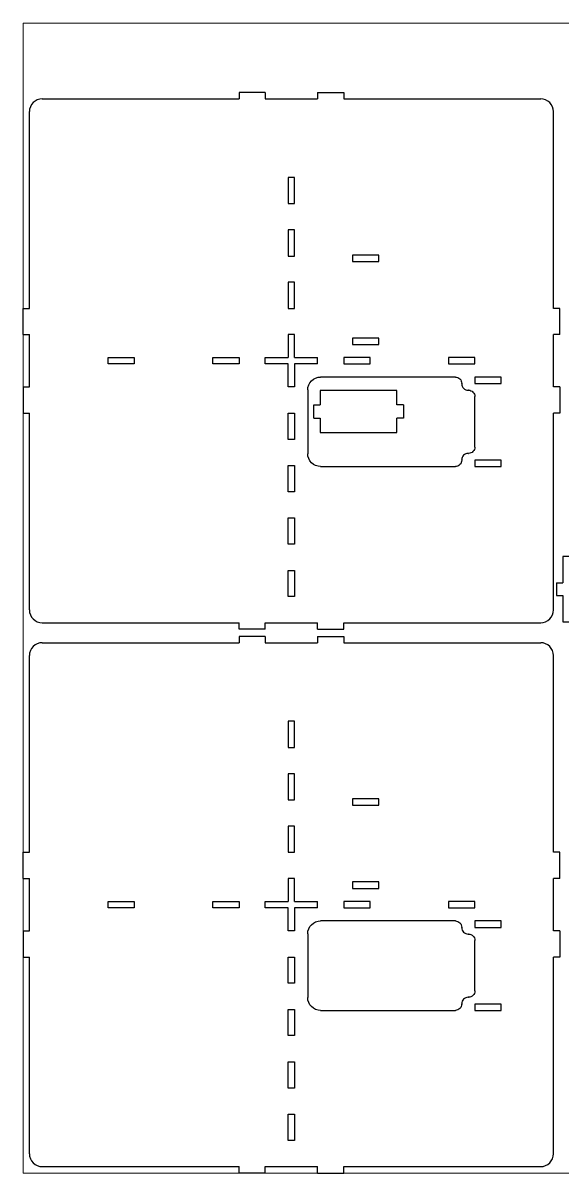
# Model space of a CAD drawing. Header units: millimetres. Extents: x -3928 to -434, y -548 to 1409.
# Drawn here: x -2369 to -1947, y -548 to 352 of the extents above; entities that cross this region are included whole.
import ezdxf

# ---------------------------------------------------------------- set-up
doc = ezdxf.new("R2010")
doc.units = ezdxf.units.MM
doc.header["$MEASUREMENT"] = 0
doc.layers.add('layer 1', color=7, linetype='Continuous')

msp = doc.modelspace()

# ---------------------------------------------------------------- linework, layer by layer
at = {"layer": 'layer 1', "color": 250, "lineweight": 9}
msp.add_lwpolyline([(-2369.48, -547.968), (-1169.48, -547.968), (-1169.48, 352.032), (-2369.48, 352.032), (-2369.48, -547.968)], close=True, dxfattribs=at)
at = {"layer": 'layer 1', "color": 1, "lineweight": 25}
for points in [[(-2200.4801, 297.6724), (-2200.4801, 297.6724), (-2200.4801, 292.6725), (-2200.4801, 292.6725)], [(-2179.9801, 297.6724), (-2179.9801, 297.6724), (-2200.4801, 297.6724), (-2200.4801, 297.6724)], [(-2179.9801, 297.6724), (-2179.9801, 297.6724), (-2179.9801, 292.6725), (-2179.9801, 292.6725)], [(-2138.9801, 297.6724), (-2138.9801, 297.6724), (-2138.9801, 292.6725), (-2138.9801, 292.6725)], [(-2138.9801, 297.6724), (-2138.9801, 297.6724), (-2118.4801, 297.6724), (-2118.4801, 297.6724)], [(-2118.4801, 297.6724), (-2118.4801, 297.6724), (-2118.4801, 292.6725), (-2118.4801, 292.6725)], [(-2354.4799, 292.6725), (-2354.4799, 292.6725), (-2200.4801, 292.6725), (-2200.4801, 292.6725)], [(-2179.9801, 292.6725), (-2179.9801, 292.6725), (-2138.9801, 292.6725), (-2138.9801, 292.6725)], [(-2118.4801, 292.6725), (-2118.4801, 292.6725), (-1964.4799, 292.6725), (-1964.4799, 292.6725)], [(-2364.4801, 128.6725), (-2364.4801, 128.6725), (-2364.4801, 282.6727), (-2364.4801, 282.6727)], [(-1954.4801, 128.6725), (-1954.4801, 128.6725), (-1954.4801, 282.6727), (-1954.4801, 282.6727)], [(-2161.98, 231.1724), (-2161.98, 231.1724), (-2161.98, 210.6725), (-2161.98, 210.6725)], [(-2156.9802, 231.1724), (-2156.9802, 231.1724), (-2161.98, 231.1724), (-2161.98, 231.1724)], [(-2156.9802, 210.6725), (-2156.9802, 210.6725), (-2156.9802, 231.1724), (-2156.9802, 231.1724)], [(-2161.98, 210.6725), (-2161.98, 210.6725), (-2156.9802, 210.6725), (-2156.9802, 210.6725)], [(-2161.98, 190.1726), (-2161.98, 190.1726), (-2161.98, 169.6726), (-2161.98, 169.6726)], [(-2156.9802, 190.1726), (-2156.9802, 190.1726), (-2161.98, 190.1726), (-2161.98, 190.1726)], [(-2156.9802, 169.6726), (-2156.9802, 169.6726), (-2156.9802, 190.1726), (-2156.9802, 190.1726)], [(-2161.98, 169.6726), (-2161.98, 169.6726), (-2156.9802, 169.6726), (-2156.9802, 169.6726)], [(-2111.6468, 170.4226), (-2111.6468, 170.4226), (-2111.6468, 165.4224), (-2111.6468, 165.4224)], [(-2091.1469, 170.4226), (-2091.1469, 170.4226), (-2111.6468, 170.4226), (-2111.6468, 170.4226)], [(-2111.6468, 165.4224), (-2111.6468, 165.4224), (-2091.1469, 165.4224), (-2091.1469, 165.4224)], [(-2091.1469, 165.4224), (-2091.1469, 165.4224), (-2091.1469, 170.4226), (-2091.1469, 170.4226)], [(-2161.98, 149.1724), (-2161.98, 149.1724), (-2161.98, 128.6725), (-2161.98, 128.6725)], [(-2156.9802, 149.1724), (-2156.9802, 149.1724), (-2161.98, 149.1724), (-2161.98, 149.1724)], [(-2156.9802, 128.6725), (-2156.9802, 128.6725), (-2156.9802, 149.1724), (-2156.9802, 149.1724)], [(-2369.48, 108.1725), (-2369.48, 108.1725), (-2369.48, 128.6725), (-2369.48, 128.6725)], [(-2369.48, 128.6725), (-2369.48, 128.6725), (-2364.4801, 128.6725), (-2364.4801, 128.6725)], [(-2161.98, 128.6725), (-2161.98, 128.6725), (-2156.9802, 128.6725), (-2156.9802, 128.6725)], [(-1949.4802, 128.6725), (-1949.4802, 128.6725), (-1954.4801, 128.6725), (-1954.4801, 128.6725)], [(-1949.4802, 108.1725), (-1949.4802, 108.1725), (-1949.4802, 128.6725), (-1949.4802, 128.6725)], [(-2369.48, 108.1725), (-2369.48, 108.1725), (-2364.4801, 108.1725), (-2364.4801, 108.1725)], [(-2364.4801, 67.1724), (-2364.4801, 67.1724), (-2364.4801, 108.1725), (-2364.4801, 108.1725)], [(-2161.98, 108.1725), (-2161.98, 108.1725), (-2161.98, 90.1724), (-2161.98, 90.1724)], [(-2156.9802, 108.1725), (-2156.9802, 108.1725), (-2161.98, 108.1725), (-2161.98, 108.1725)], [(-2156.9802, 90.1724), (-2156.9802, 90.1724), (-2156.9802, 108.1725), (-2156.9802, 108.1725)], [(-1949.4802, 108.1725), (-1949.4802, 108.1725), (-1954.4801, 108.1725), (-1954.4801, 108.1725)], [(-1954.4801, 67.1724), (-1954.4801, 67.1724), (-1954.4801, 108.1725), (-1954.4801, 108.1725)], [(-2091.1469, 105.4226), (-2091.1469, 105.4226), (-2111.6468, 105.4226), (-2111.6468, 105.4226)], [(-2111.6468, 105.4226), (-2111.6468, 105.4226), (-2111.6468, 100.4224), (-2111.6468, 100.4224)], [(-2111.6468, 100.4224), (-2111.6468, 100.4224), (-2091.1469, 100.4224), (-2091.1469, 100.4224)], [(-2091.1469, 100.4224), (-2091.1469, 100.4224), (-2091.1469, 105.4226), (-2091.1469, 105.4226)], [(-2302.98, 90.1724), (-2302.98, 90.1724), (-2282.4801, 90.1724), (-2282.4801, 90.1724)], [(-2302.98, 85.1726), (-2302.98, 85.1726), (-2302.98, 90.1724), (-2302.98, 90.1724)], [(-2282.4801, 90.1724), (-2282.4801, 90.1724), (-2282.4801, 85.1726), (-2282.4801, 85.1726)], [(-2220.98, 90.1724), (-2220.98, 90.1724), (-2200.4801, 90.1724), (-2200.4801, 90.1724)], [(-2220.98, 85.1726), (-2220.98, 85.1726), (-2220.98, 90.1724), (-2220.98, 90.1724)], [(-2200.4801, 90.1724), (-2200.4801, 90.1724), (-2200.4801, 85.1726), (-2200.4801, 85.1726)], [(-2179.9801, 90.1724), (-2179.9801, 90.1724), (-2161.98, 90.1724), (-2161.98, 90.1724)], [(-2179.9801, 85.1726), (-2179.9801, 85.1726), (-2179.9801, 90.1724), (-2179.9801, 90.1724)], [(-2156.9802, 90.1724), (-2156.9802, 90.1724), (-2138.9801, 90.1724), (-2138.9801, 90.1724)], [(-2138.9801, 85.1726), (-2138.9801, 85.1726), (-2138.9801, 90.1724), (-2138.9801, 90.1724)], [(-2097.9802, 90.1724), (-2097.9802, 90.1724), (-2118.4801, 90.1724), (-2118.4801, 90.1724)], [(-2118.4801, 90.1724), (-2118.4801, 90.1724), (-2118.4801, 85.1726), (-2118.4801, 85.1726)], [(-2097.9802, 85.1726), (-2097.9802, 85.1726), (-2097.9802, 90.1724), (-2097.9802, 90.1724)], [(-2015.9802, 90.1724), (-2015.9802, 90.1724), (-2036.4801, 90.1724), (-2036.4801, 90.1724)], [(-2036.4801, 90.1724), (-2036.4801, 90.1724), (-2036.4801, 85.1726), (-2036.4801, 85.1726)], [(-2015.9802, 85.1726), (-2015.9802, 85.1726), (-2015.9802, 90.1724), (-2015.9802, 90.1724)], [(-2282.4801, 85.1726), (-2282.4801, 85.1726), (-2302.98, 85.1726), (-2302.98, 85.1726)], [(-2200.4801, 85.1726), (-2200.4801, 85.1726), (-2220.98, 85.1726), (-2220.98, 85.1726)], [(-2161.98, 85.1726), (-2161.98, 85.1726), (-2179.9801, 85.1726), (-2179.9801, 85.1726)], [(-2161.98, 67.1724), (-2161.98, 67.1724), (-2161.98, 85.1726), (-2161.98, 85.1726)], [(-2156.9802, 85.1726), (-2156.9802, 85.1726), (-2156.9802, 67.1724), (-2156.9802, 67.1724)], [(-2138.9801, 85.1726), (-2138.9801, 85.1726), (-2156.9802, 85.1726), (-2156.9802, 85.1726)], [(-2118.4801, 85.1726), (-2118.4801, 85.1726), (-2097.9802, 85.1726), (-2097.9802, 85.1726)], [(-2036.4801, 85.1726), (-2036.4801, 85.1726), (-2015.9802, 85.1726), (-2015.9802, 85.1726)], [(-2031.2301, 74.9226), (-2031.2301, 74.9226), (-2136.73, 74.9226), (-2136.73, 74.9226)], [(-1995.4799, 74.9226), (-1995.4799, 74.9226), (-2015.9802, 74.9226), (-2015.9802, 74.9226)], [(-2015.9802, 74.9226), (-2015.9802, 74.9226), (-2015.9802, 69.9227), (-2015.9802, 69.9227)], [(-1995.4799, 69.9227), (-1995.4799, 69.9227), (-1995.4799, 74.9226), (-1995.4799, 74.9226)], [(-2369.48, 67.1724), (-2369.48, 67.1724), (-2369.48, 46.6725), (-2369.48, 46.6725)], [(-2369.48, 67.1724), (-2369.48, 67.1724), (-2364.4801, 67.1724), (-2364.4801, 67.1724)], [(-2156.9802, 67.1724), (-2156.9802, 67.1724), (-2161.98, 67.1724), (-2161.98, 67.1724)], [(-2146.7302, 64.9228), (-2146.7302, 64.9228), (-2146.7302, 14.9225), (-2146.7302, 14.9225)], [(-2076.9062, 64.3853), (-2076.9062, 64.3853), (-2136.9063, 64.3853), (-2136.9063, 64.3853)], [(-2136.9063, 64.3853), (-2136.9063, 64.3853), (-2136.9063, 53.1102), (-2136.9063, 53.1102)], [(-2076.9062, 53.1102), (-2076.9062, 53.1102), (-2076.9062, 64.3853), (-2076.9062, 64.3853)], [(-2026.2302, 69.6726), (-2026.2302, 69.6726), (-2026.2302, 69.9227), (-2026.2302, 69.9227)], [(-2020.9801, 64.6727), (-2020.9801, 64.6727), (-2021.2302, 64.6727), (-2021.2302, 64.6727)], [(-2015.9802, 69.9227), (-2015.9802, 69.9227), (-1995.4799, 69.9227), (-1995.4799, 69.9227)], [(-1949.4802, 67.1724), (-1949.4802, 67.1724), (-1954.4801, 67.1724), (-1954.4801, 67.1724)], [(-1949.4802, 67.1724), (-1949.4802, 67.1724), (-1949.4802, 46.6725), (-1949.4802, 46.6725)], [(-2015.9802, 20.1726), (-2015.9802, 20.1726), (-2015.9802, 59.6727), (-2015.9802, 59.6727)], [(-2369.48, 46.6725), (-2369.48, 46.6725), (-2364.4801, 46.6725), (-2364.4801, 46.6725)], [(-2364.4801, -107.3273), (-2364.4801, -107.3273), (-2364.4801, 46.6725), (-2364.4801, 46.6725)], [(-2161.98, 46.6725), (-2161.98, 46.6725), (-2156.9802, 46.6725), (-2156.9802, 46.6725)], [(-2161.98, 26.1726), (-2161.98, 26.1726), (-2161.98, 46.6725), (-2161.98, 46.6725)], [(-2156.9802, 46.6725), (-2156.9802, 46.6725), (-2156.9802, 26.1726), (-2156.9802, 26.1726)], [(-2141.9062, 42.8602), (-2141.9062, 42.8602), (-2141.9062, 53.1102), (-2141.9062, 53.1102)], [(-2141.9062, 53.1102), (-2141.9062, 53.1102), (-2136.9063, 53.1102), (-2136.9063, 53.1102)], [(-2071.9063, 53.1102), (-2071.9063, 53.1102), (-2076.9062, 53.1102), (-2076.9062, 53.1102)], [(-2071.9063, 53.1102), (-2071.9063, 53.1102), (-2071.9063, 42.8602), (-2071.9063, 42.8602)], [(-1949.4802, 46.6725), (-1949.4802, 46.6725), (-1954.4801, 46.6725), (-1954.4801, 46.6725)], [(-1954.4801, -107.3273), (-1954.4801, -107.3273), (-1954.4801, 46.6725), (-1954.4801, 46.6725)], [(-2141.9062, 42.8602), (-2141.9062, 42.8602), (-2136.9063, 42.8602), (-2136.9063, 42.8602)], [(-2136.9063, 42.8602), (-2136.9063, 42.8602), (-2136.9063, 31.5851), (-2136.9063, 31.5851)], [(-2071.9063, 42.8602), (-2071.9063, 42.8602), (-2076.9062, 42.8602), (-2076.9062, 42.8602)], [(-2076.9062, 31.5851), (-2076.9062, 31.5851), (-2076.9062, 42.8602), (-2076.9062, 42.8602)], [(-2136.9063, 31.5851), (-2136.9063, 31.5851), (-2076.9062, 31.5851), (-2076.9062, 31.5851)], [(-2156.9802, 26.1726), (-2156.9802, 26.1726), (-2161.98, 26.1726), (-2161.98, 26.1726)], [(-2026.2302, 9.9226), (-2026.2302, 9.9226), (-2026.2302, 10.1727), (-2026.2302, 10.1727)], [(-2021.2302, 15.1727), (-2021.2302, 15.1727), (-2020.9801, 15.1727), (-2020.9801, 15.1727)], [(-1995.4799, 9.9226), (-1995.4799, 9.9226), (-2015.9802, 9.9226), (-2015.9802, 9.9226)], [(-2015.9802, 9.9226), (-2015.9802, 9.9226), (-2015.9802, 4.9227), (-2015.9802, 4.9227)], [(-1995.4799, 4.9227), (-1995.4799, 4.9227), (-1995.4799, 9.9226), (-1995.4799, 9.9226)], [(-2161.98, 5.6727), (-2161.98, 5.6727), (-2156.9802, 5.6727), (-2156.9802, 5.6727)], [(-2161.98, -14.8272), (-2161.98, -14.8272), (-2161.98, 5.6727), (-2161.98, 5.6727)], [(-2156.9802, 5.6727), (-2156.9802, 5.6727), (-2156.9802, -14.8272), (-2156.9802, -14.8272)], [(-2136.73, 4.9227), (-2136.73, 4.9227), (-2031.2301, 4.9227), (-2031.2301, 4.9227)], [(-2015.9802, 4.9227), (-2015.9802, 4.9227), (-1995.4799, 4.9227), (-1995.4799, 4.9227)], [(-2156.9802, -14.8272), (-2156.9802, -14.8272), (-2161.98, -14.8272), (-2161.98, -14.8272)], [(-2161.98, -35.3275), (-2161.98, -35.3275), (-2156.9802, -35.3275), (-2156.9802, -35.3275)], [(-2161.98, -55.8274), (-2161.98, -55.8274), (-2161.98, -35.3275), (-2161.98, -35.3275)], [(-2156.9802, -35.3275), (-2156.9802, -35.3275), (-2156.9802, -55.8274), (-2156.9802, -55.8274)], [(-2156.9802, -55.8274), (-2156.9802, -55.8274), (-2161.98, -55.8274), (-2161.98, -55.8274)], [(-1810.4617, -65.4525), (-1810.4617, -65.4525), (-1947.1286, -65.4525), (-1947.1286, -65.4525)], [(-1947.1286, -65.4525), (-1947.1286, -65.4525), (-1947.1286, -86.0776), (-1947.1286, -86.0776)], [(-2161.98, -76.3273), (-2161.98, -76.3273), (-2156.9802, -76.3273), (-2156.9802, -76.3273)], [(-2161.98, -96.8272), (-2161.98, -96.8272), (-2161.98, -76.3273), (-2161.98, -76.3273)], [(-2156.9802, -76.3273), (-2156.9802, -76.3273), (-2156.9802, -96.8272), (-2156.9802, -96.8272)], [(-1952.1285, -86.0776), (-1952.1285, -86.0776), (-1952.1285, -96.0775), (-1952.1285, -96.0775)], [(-1952.1285, -86.0776), (-1952.1285, -86.0776), (-1947.1286, -86.0776), (-1947.1286, -86.0776)], [(-2156.9802, -96.8272), (-2156.9802, -96.8272), (-2161.98, -96.8272), (-2161.98, -96.8272)], [(-1952.1285, -96.0775), (-1952.1285, -96.0775), (-1947.1286, -96.0775), (-1947.1286, -96.0775)], [(-1947.1286, -96.0775), (-1947.1286, -96.0775), (-1947.1286, -116.7026), (-1947.1286, -116.7026)], [(-1947.1286, -116.7026), (-1947.1286, -116.7026), (-1810.4617, -116.7026), (-1810.4617, -116.7026)], [(-2354.4799, -117.3275), (-2354.4799, -117.3275), (-2200.4801, -117.3275), (-2200.4801, -117.3275)], [(-2200.4801, -122.3274), (-2200.4801, -122.3274), (-2200.4801, -117.3275), (-2200.4801, -117.3275)], [(-2179.9801, -122.3274), (-2179.9801, -122.3274), (-2200.4801, -122.3274), (-2200.4801, -122.3274)], [(-2179.9801, -122.3274), (-2179.9801, -122.3274), (-2179.9801, -117.3275), (-2179.9801, -117.3275)], [(-2179.9801, -117.3275), (-2179.9801, -117.3275), (-2138.9801, -117.3275), (-2138.9801, -117.3275)], [(-2138.9801, -122.3274), (-2138.9801, -122.3274), (-2138.9801, -117.3275), (-2138.9801, -117.3275)], [(-2138.9801, -122.3274), (-2138.9801, -122.3274), (-2118.4801, -122.3274), (-2118.4801, -122.3274)], [(-2118.4801, -117.3275), (-2118.4801, -117.3275), (-1964.4799, -117.3275), (-1964.4799, -117.3275)], [(-2118.4801, -122.3274), (-2118.4801, -122.3274), (-2118.4801, -117.3275), (-2118.4801, -117.3275)], [(-2354.4799, -132.968), (-2354.4799, -132.968), (-2200.4801, -132.968), (-2200.4801, -132.968)], [(-2200.4801, -127.9681), (-2200.4801, -127.9681), (-2200.4801, -132.968), (-2200.4801, -132.968)], [(-2179.9802, -127.9681), (-2179.9802, -127.9681), (-2200.4801, -127.9681), (-2200.4801, -127.9681)], [(-2179.9802, -127.9681), (-2179.9802, -127.9681), (-2179.9802, -132.968), (-2179.9802, -132.968)], [(-2179.9802, -132.968), (-2179.9802, -132.968), (-2138.98, -132.968), (-2138.98, -132.968)], [(-2138.98, -127.9681), (-2138.98, -127.9681), (-2138.98, -132.968), (-2138.98, -132.968)], [(-2138.98, -127.9681), (-2138.98, -127.9681), (-2118.4801, -127.9681), (-2118.4801, -127.9681)], [(-2118.4801, -127.9681), (-2118.4801, -127.9681), (-2118.4801, -132.968), (-2118.4801, -132.968)], [(-2118.4801, -132.968), (-2118.4801, -132.968), (-1964.4802, -132.968), (-1964.4802, -132.968)], [(-2364.4801, -296.9681), (-2364.4801, -296.9681), (-2364.4801, -142.9679), (-2364.4801, -142.9679)], [(-1954.48, -296.9681), (-1954.48, -296.9681), (-1954.48, -142.9679), (-1954.48, -142.9679)], [(-2161.98, -194.4681), (-2161.98, -194.4681), (-2161.98, -214.9681), (-2161.98, -214.9681)], [(-2156.9801, -194.4681), (-2156.9801, -194.4681), (-2161.98, -194.4681), (-2161.98, -194.4681)], [(-2156.9801, -214.9681), (-2156.9801, -214.9681), (-2156.9801, -194.4681), (-2156.9801, -194.4681)], [(-2161.98, -214.9681), (-2161.98, -214.9681), (-2156.9801, -214.9681), (-2156.9801, -214.9681)], [(-2161.98, -235.468), (-2161.98, -235.468), (-2161.98, -255.9679), (-2161.98, -255.9679)], [(-2156.9801, -235.468), (-2156.9801, -235.468), (-2161.98, -235.468), (-2161.98, -235.468)], [(-2156.9801, -255.9679), (-2156.9801, -255.9679), (-2156.9801, -235.468), (-2156.9801, -235.468)], [(-2161.98, -255.9679), (-2161.98, -255.9679), (-2156.9801, -255.9679), (-2156.9801, -255.9679)], [(-2111.6468, -255.2179), (-2111.6468, -255.2179), (-2111.6468, -260.2182), (-2111.6468, -260.2182)], [(-2091.1468, -255.2179), (-2091.1468, -255.2179), (-2111.6468, -255.2179), (-2111.6468, -255.2179)], [(-2111.6468, -260.2182), (-2111.6468, -260.2182), (-2091.1468, -260.2182), (-2091.1468, -260.2182)], [(-2091.1468, -260.2182), (-2091.1468, -260.2182), (-2091.1468, -255.2179), (-2091.1468, -255.2179)], [(-2161.98, -276.4682), (-2161.98, -276.4682), (-2161.98, -296.9681), (-2161.98, -296.9681)], [(-2156.9801, -276.4682), (-2156.9801, -276.4682), (-2161.98, -276.4682), (-2161.98, -276.4682)], [(-2156.9801, -296.9681), (-2156.9801, -296.9681), (-2156.9801, -276.4682), (-2156.9801, -276.4682)], [(-2369.48, -317.468), (-2369.48, -317.468), (-2369.48, -296.9681), (-2369.48, -296.9681)], [(-2369.48, -296.9681), (-2369.48, -296.9681), (-2364.4801, -296.9681), (-2364.4801, -296.9681)], [(-2161.98, -296.9681), (-2161.98, -296.9681), (-2156.9801, -296.9681), (-2156.9801, -296.9681)], [(-1949.4802, -296.9681), (-1949.4802, -296.9681), (-1954.48, -296.9681), (-1954.48, -296.9681)], [(-1949.4802, -317.468), (-1949.4802, -317.468), (-1949.4802, -296.9681), (-1949.4802, -296.9681)], [(-2369.48, -317.468), (-2369.48, -317.468), (-2364.4801, -317.468), (-2364.4801, -317.468)], [(-2364.4801, -358.4682), (-2364.4801, -358.4682), (-2364.4801, -317.468), (-2364.4801, -317.468)], [(-2161.98, -317.468), (-2161.98, -317.468), (-2161.98, -335.4681), (-2161.98, -335.4681)], [(-2156.9801, -317.468), (-2156.9801, -317.468), (-2161.98, -317.468), (-2161.98, -317.468)], [(-2156.9801, -335.4681), (-2156.9801, -335.4681), (-2156.9801, -317.468), (-2156.9801, -317.468)], [(-2091.1468, -320.2179), (-2091.1468, -320.2179), (-2111.6468, -320.2179), (-2111.6468, -320.2179)], [(-2111.6468, -320.2179), (-2111.6468, -320.2179), (-2111.6468, -325.2182), (-2111.6468, -325.2182)], [(-2091.1468, -325.2182), (-2091.1468, -325.2182), (-2091.1468, -320.2179), (-2091.1468, -320.2179)], [(-1949.4802, -317.468), (-1949.4802, -317.468), (-1954.48, -317.468), (-1954.48, -317.468)], [(-1954.48, -358.4682), (-1954.48, -358.4682), (-1954.48, -317.468), (-1954.48, -317.468)], [(-2111.6468, -325.2182), (-2111.6468, -325.2182), (-2091.1468, -325.2182), (-2091.1468, -325.2182)], [(-2302.98, -335.4681), (-2302.98, -335.4681), (-2282.4801, -335.4681), (-2282.4801, -335.4681)], [(-2302.98, -340.4681), (-2302.98, -340.4681), (-2302.98, -335.4681), (-2302.98, -335.4681)], [(-2282.4801, -340.4681), (-2282.4801, -340.4681), (-2302.98, -340.4681), (-2302.98, -340.4681)], [(-2282.4801, -335.4681), (-2282.4801, -335.4681), (-2282.4801, -340.4681), (-2282.4801, -340.4681)], [(-2220.98, -335.4681), (-2220.98, -335.4681), (-2200.4801, -335.4681), (-2200.4801, -335.4681)], [(-2220.98, -340.4681), (-2220.98, -340.4681), (-2220.98, -335.4681), (-2220.98, -335.4681)], [(-2200.4801, -340.4681), (-2200.4801, -340.4681), (-2220.98, -340.4681), (-2220.98, -340.4681)], [(-2200.4801, -335.4681), (-2200.4801, -335.4681), (-2200.4801, -340.4681), (-2200.4801, -340.4681)], [(-2179.9802, -335.4681), (-2179.9802, -335.4681), (-2161.98, -335.4681), (-2161.98, -335.4681)], [(-2179.9802, -340.4681), (-2179.9802, -340.4681), (-2179.9802, -335.4681), (-2179.9802, -335.4681)], [(-2161.98, -340.4681), (-2161.98, -340.4681), (-2179.9802, -340.4681), (-2179.9802, -340.4681)], [(-2161.98, -358.4682), (-2161.98, -358.4682), (-2161.98, -340.4681), (-2161.98, -340.4681)], [(-2156.9801, -335.4681), (-2156.9801, -335.4681), (-2138.98, -335.4681), (-2138.98, -335.4681)], [(-2156.9801, -340.4681), (-2156.9801, -340.4681), (-2156.9801, -358.4682), (-2156.9801, -358.4682)], [(-2138.98, -340.4681), (-2138.98, -340.4681), (-2156.9801, -340.4681), (-2156.9801, -340.4681)], [(-2138.98, -340.4681), (-2138.98, -340.4681), (-2138.98, -335.4681), (-2138.98, -335.4681)], [(-2097.9801, -335.4681), (-2097.9801, -335.4681), (-2118.4801, -335.4681), (-2118.4801, -335.4681)], [(-2118.4801, -335.4681), (-2118.4801, -335.4681), (-2118.4801, -340.4681), (-2118.4801, -340.4681)], [(-2118.4801, -340.4681), (-2118.4801, -340.4681), (-2097.9801, -340.4681), (-2097.9801, -340.4681)], [(-2097.9801, -340.4681), (-2097.9801, -340.4681), (-2097.9801, -335.4681), (-2097.9801, -335.4681)], [(-2015.9801, -335.4681), (-2015.9801, -335.4681), (-2036.48, -335.4681), (-2036.48, -335.4681)], [(-2036.48, -335.4681), (-2036.48, -335.4681), (-2036.48, -340.4681), (-2036.48, -340.4681)], [(-2036.48, -340.4681), (-2036.48, -340.4681), (-2015.9801, -340.4681), (-2015.9801, -340.4681)], [(-2015.9801, -340.4681), (-2015.9801, -340.4681), (-2015.9801, -335.4681), (-2015.9801, -335.4681)], [(-2031.23, -350.718), (-2031.23, -350.718), (-2136.73, -350.718), (-2136.73, -350.718)], [(-1995.4802, -350.718), (-1995.4802, -350.718), (-2015.9801, -350.718), (-2015.9801, -350.718)], [(-2015.9801, -350.718), (-2015.9801, -350.718), (-2015.9801, -355.7179), (-2015.9801, -355.7179)], [(-1995.4802, -355.7179), (-1995.4802, -355.7179), (-1995.4802, -350.718), (-1995.4802, -350.718)], [(-2369.48, -358.4682), (-2369.48, -358.4682), (-2369.48, -378.9681), (-2369.48, -378.9681)], [(-2369.48, -358.4682), (-2369.48, -358.4682), (-2364.4801, -358.4682), (-2364.4801, -358.4682)], [(-2156.9801, -358.4682), (-2156.9801, -358.4682), (-2161.98, -358.4682), (-2161.98, -358.4682)], [(-2026.2301, -355.9681), (-2026.2301, -355.9681), (-2026.2301, -355.7179), (-2026.2301, -355.7179)], [(-2015.9801, -355.7179), (-2015.9801, -355.7179), (-1995.4802, -355.7179), (-1995.4802, -355.7179)], [(-1949.4802, -358.4682), (-1949.4802, -358.4682), (-1954.48, -358.4682), (-1954.48, -358.4682)], [(-1949.4802, -358.4682), (-1949.4802, -358.4682), (-1949.4802, -378.9681), (-1949.4802, -378.9681)], [(-2146.7301, -360.7179), (-2146.7301, -360.7179), (-2146.7301, -410.7181), (-2146.7301, -410.7181)], [(-2020.98, -360.968), (-2020.98, -360.968), (-2021.2302, -360.968), (-2021.2302, -360.968)], [(-2015.9801, -405.4681), (-2015.9801, -405.4681), (-2015.9801, -365.9679), (-2015.9801, -365.9679)], [(-2369.48, -378.9681), (-2369.48, -378.9681), (-2364.4801, -378.9681), (-2364.4801, -378.9681)], [(-2364.4801, -532.968), (-2364.4801, -532.968), (-2364.4801, -378.9681), (-2364.4801, -378.9681)], [(-2161.98, -378.9681), (-2161.98, -378.9681), (-2156.9801, -378.9681), (-2156.9801, -378.9681)], [(-2161.98, -399.468), (-2161.98, -399.468), (-2161.98, -378.9681), (-2161.98, -378.9681)], [(-2156.9801, -378.9681), (-2156.9801, -378.9681), (-2156.9801, -399.468), (-2156.9801, -399.468)], [(-1949.4802, -378.9681), (-1949.4802, -378.9681), (-1954.48, -378.9681), (-1954.48, -378.9681)], [(-1954.48, -532.968), (-1954.48, -532.968), (-1954.48, -378.9681), (-1954.48, -378.9681)], [(-2156.9801, -399.468), (-2156.9801, -399.468), (-2161.98, -399.468), (-2161.98, -399.468)], [(-2021.2302, -410.468), (-2021.2302, -410.468), (-2020.98, -410.468), (-2020.98, -410.468)], [(-2161.98, -419.9679), (-2161.98, -419.9679), (-2156.9801, -419.9679), (-2156.9801, -419.9679)], [(-2161.98, -440.4679), (-2161.98, -440.4679), (-2161.98, -419.9679), (-2161.98, -419.9679)], [(-2156.9801, -419.9679), (-2156.9801, -419.9679), (-2156.9801, -440.4679), (-2156.9801, -440.4679)], [(-2136.73, -420.7179), (-2136.73, -420.7179), (-2031.23, -420.7179), (-2031.23, -420.7179)], [(-2026.2301, -415.718), (-2026.2301, -415.718), (-2026.2301, -415.4679), (-2026.2301, -415.4679)], [(-1995.4802, -415.718), (-1995.4802, -415.718), (-2015.9801, -415.718), (-2015.9801, -415.718)], [(-2015.9801, -415.718), (-2015.9801, -415.718), (-2015.9801, -420.7179), (-2015.9801, -420.7179)], [(-2015.9801, -420.7179), (-2015.9801, -420.7179), (-1995.4802, -420.7179), (-1995.4802, -420.7179)], [(-1995.4802, -420.7179), (-1995.4802, -420.7179), (-1995.4802, -415.718), (-1995.4802, -415.718)], [(-2156.9801, -440.4679), (-2156.9801, -440.4679), (-2161.98, -440.4679), (-2161.98, -440.4679)], [(-2161.98, -460.9681), (-2161.98, -460.9681), (-2156.9801, -460.9681), (-2156.9801, -460.9681)], [(-2161.98, -481.468), (-2161.98, -481.468), (-2161.98, -460.9681), (-2161.98, -460.9681)], [(-2156.9801, -460.9681), (-2156.9801, -460.9681), (-2156.9801, -481.468), (-2156.9801, -481.468)], [(-2156.9801, -481.468), (-2156.9801, -481.468), (-2161.98, -481.468), (-2161.98, -481.468)], [(-2161.98, -501.968), (-2161.98, -501.968), (-2156.9801, -501.968), (-2156.9801, -501.968)], [(-2161.98, -522.4679), (-2161.98, -522.4679), (-2161.98, -501.968), (-2161.98, -501.968)], [(-2156.9801, -501.968), (-2156.9801, -501.968), (-2156.9801, -522.4679), (-2156.9801, -522.4679)], [(-2156.9801, -522.4679), (-2156.9801, -522.4679), (-2161.98, -522.4679), (-2161.98, -522.4679)], [(-2354.4799, -542.9681), (-2354.4799, -542.9681), (-2200.4801, -542.9681), (-2200.4801, -542.9681)], [(-2200.4801, -547.968), (-2200.4801, -547.968), (-2200.4801, -542.9681), (-2200.4801, -542.9681)], [(-2179.9802, -547.968), (-2179.9802, -547.968), (-2200.4801, -547.968), (-2200.4801, -547.968)], [(-2179.9802, -547.968), (-2179.9802, -547.968), (-2179.9802, -542.9681), (-2179.9802, -542.9681)], [(-2179.9802, -542.9681), (-2179.9802, -542.9681), (-2138.98, -542.9681), (-2138.98, -542.9681)], [(-2138.98, -547.968), (-2138.98, -547.968), (-2138.98, -542.9681), (-2138.98, -542.9681)], [(-2138.98, -547.968), (-2138.98, -547.968), (-2118.4801, -547.968), (-2118.4801, -547.968)], [(-2118.4801, -542.9681), (-2118.4801, -542.9681), (-1964.4802, -542.9681), (-1964.4802, -542.9681)], [(-2118.4801, -547.968), (-2118.4801, -547.968), (-2118.4801, -542.9681), (-2118.4801, -542.9681)]]:
    msp.add_open_spline(points, degree=3, dxfattribs=at)
for points in [[(-2354.4799, 292.6725), (-2354.4799, 292.6725), (-2356.4308, 292.4802), (-2356.4308, 292.4802), (-2356.4308, 292.4802), (-2356.4308, 292.4802), (-2358.3068, 291.9112), (-2358.3068, 291.9112), (-2358.3068, 291.9112), (-2358.3068, 291.9112), (-2360.0358, 290.9873), (-2360.0358, 290.9873), (-2360.0358, 290.9873), (-2360.0358, 290.9873), (-2361.551, 289.7437), (-2361.551, 289.7437), (-2361.551, 289.7437), (-2361.551, 289.7437), (-2362.7945, 288.2282), (-2362.7945, 288.2282), (-2362.7945, 288.2282), (-2362.7945, 288.2282), (-2363.7188, 286.4992), (-2363.7188, 286.4992), (-2363.7188, 286.4992), (-2363.7188, 286.4992), (-2364.2878, 284.6235), (-2364.2878, 284.6235), (-2364.2878, 284.6235), (-2364.2878, 284.6235), (-2364.4801, 282.6727), (-2364.4801, 282.6727)], [(-1954.4801, 282.6727), (-1954.4801, 282.6727), (-1954.6724, 284.6235), (-1954.6724, 284.6235), (-1954.6724, 284.6235), (-1954.6724, 284.6235), (-1955.2414, 286.4992), (-1955.2414, 286.4992), (-1955.2414, 286.4992), (-1955.2414, 286.4992), (-1956.1653, 288.2282), (-1956.1653, 288.2282), (-1956.1653, 288.2282), (-1956.1653, 288.2282), (-1957.4089, 289.7437), (-1957.4089, 289.7437), (-1957.4089, 289.7437), (-1957.4089, 289.7437), (-1958.9244, 290.9873), (-1958.9244, 290.9873), (-1958.9244, 290.9873), (-1958.9244, 290.9873), (-1960.6534, 291.9112), (-1960.6534, 291.9112), (-1960.6534, 291.9112), (-1960.6534, 291.9112), (-1962.5291, 292.4802), (-1962.5291, 292.4802), (-1962.5291, 292.4802), (-1962.5291, 292.4802), (-1964.4799, 292.6725), (-1964.4799, 292.6725)], [(-2146.7302, 64.9228), (-2146.7302, 64.9228), (-2146.538, 66.8736), (-2146.538, 66.8736), (-2146.538, 66.8736), (-2146.538, 66.8736), (-2145.9689, 68.7494), (-2145.9689, 68.7494), (-2145.9689, 68.7494), (-2145.9689, 68.7494), (-2145.0447, 70.4783), (-2145.0447, 70.4783), (-2145.0447, 70.4783), (-2145.0447, 70.4783), (-2143.8011, 71.9939), (-2143.8011, 71.9939), (-2143.8011, 71.9939), (-2143.8011, 71.9939), (-2142.2859, 73.2374), (-2142.2859, 73.2374), (-2142.2859, 73.2374), (-2142.2859, 73.2374), (-2140.557, 74.1613), (-2140.557, 74.1613), (-2140.557, 74.1613), (-2140.557, 74.1613), (-2138.6809, 74.7304), (-2138.6809, 74.7304), (-2138.6809, 74.7304), (-2138.6809, 74.7304), (-2136.73, 74.9226), (-2136.73, 74.9226)], [(-2031.2301, 74.9226), (-2031.2301, 74.9226), (-2030.2546, 74.8267), (-2030.2546, 74.8267), (-2030.2546, 74.8267), (-2030.2546, 74.8267), (-2029.3166, 74.542), (-2029.3166, 74.542), (-2029.3166, 74.542), (-2029.3166, 74.542), (-2028.4523, 74.0798), (-2028.4523, 74.0798), (-2028.4523, 74.0798), (-2028.4523, 74.0798), (-2027.6945, 73.4582), (-2027.6945, 73.4582), (-2027.6945, 73.4582), (-2027.6945, 73.4582), (-2027.0726, 72.7005), (-2027.0726, 72.7005), (-2027.0726, 72.7005), (-2027.0726, 72.7005), (-2026.6108, 71.8362), (-2026.6108, 71.8362), (-2026.6108, 71.8362), (-2026.6108, 71.8362), (-2026.3261, 70.8981), (-2026.3261, 70.8981), (-2026.3261, 70.8981), (-2026.3261, 70.8981), (-2026.2302, 69.9227), (-2026.2302, 69.9227)], [(-2026.2302, 69.6726), (-2026.2302, 69.6726), (-2026.1338, 68.6972), (-2026.1338, 68.6972), (-2026.1338, 68.6972), (-2026.1338, 68.6972), (-2025.8495, 67.7591), (-2025.8495, 67.7591), (-2025.8495, 67.7591), (-2025.8495, 67.7591), (-2025.3874, 66.8948), (-2025.3874, 66.8948), (-2025.3874, 66.8948), (-2025.3874, 66.8948), (-2024.7658, 66.137), (-2024.7658, 66.137), (-2024.7658, 66.137), (-2024.7658, 66.137), (-2024.008, 65.5155), (-2024.008, 65.5155), (-2024.008, 65.5155), (-2024.008, 65.5155), (-2023.1437, 65.0533), (-2023.1437, 65.0533), (-2023.1437, 65.0533), (-2023.1437, 65.0533), (-2022.2057, 64.7686), (-2022.2057, 64.7686), (-2022.2057, 64.7686), (-2022.2057, 64.7686), (-2021.2302, 64.6727), (-2021.2302, 64.6727)], [(-2020.9801, 64.6727), (-2020.9801, 64.6727), (-2020.0047, 64.5767), (-2020.0047, 64.5767), (-2020.0047, 64.5767), (-2020.0047, 64.5767), (-2019.0667, 64.292), (-2019.0667, 64.292), (-2019.0667, 64.292), (-2019.0667, 64.292), (-2018.2023, 63.8299), (-2018.2023, 63.8299), (-2018.2023, 63.8299), (-2018.2023, 63.8299), (-2017.4446, 63.2083), (-2017.4446, 63.2083), (-2017.4446, 63.2083), (-2017.4446, 63.2083), (-2016.8226, 62.4505), (-2016.8226, 62.4505), (-2016.8226, 62.4505), (-2016.8226, 62.4505), (-2016.3608, 61.5859), (-2016.3608, 61.5859), (-2016.3608, 61.5859), (-2016.3608, 61.5859), (-2016.0762, 60.6482), (-2016.0762, 60.6482), (-2016.0762, 60.6482), (-2016.0762, 60.6482), (-2015.9802, 59.6727), (-2015.9802, 59.6727)], [(-2015.9802, 20.1726), (-2015.9802, 20.1726), (-2016.0762, 19.1971), (-2016.0762, 19.1971), (-2016.0762, 19.1971), (-2016.0762, 19.1971), (-2016.3608, 18.2591), (-2016.3608, 18.2591), (-2016.3608, 18.2591), (-2016.3608, 18.2591), (-2016.8226, 17.3948), (-2016.8226, 17.3948), (-2016.8226, 17.3948), (-2016.8226, 17.3948), (-2017.4446, 16.637), (-2017.4446, 16.637), (-2017.4446, 16.637), (-2017.4446, 16.637), (-2018.2023, 16.0154), (-2018.2023, 16.0154), (-2018.2023, 16.0154), (-2018.2023, 16.0154), (-2019.0667, 15.5533), (-2019.0667, 15.5533), (-2019.0667, 15.5533), (-2019.0667, 15.5533), (-2020.0047, 15.2686), (-2020.0047, 15.2686), (-2020.0047, 15.2686), (-2020.0047, 15.2686), (-2020.9801, 15.1727), (-2020.9801, 15.1727)], [(-2136.73, 4.9227), (-2136.73, 4.9227), (-2138.6809, 5.1146), (-2138.6809, 5.1146), (-2138.6809, 5.1146), (-2138.6809, 5.1146), (-2140.557, 5.684), (-2140.557, 5.684), (-2140.557, 5.684), (-2140.557, 5.684), (-2142.2859, 6.6079), (-2142.2859, 6.6079), (-2142.2859, 6.6079), (-2142.2859, 6.6079), (-2143.8011, 7.8515), (-2143.8011, 7.8515), (-2143.8011, 7.8515), (-2143.8011, 7.8515), (-2145.0447, 9.367), (-2145.0447, 9.367), (-2145.0447, 9.367), (-2145.0447, 9.367), (-2145.9689, 11.096), (-2145.9689, 11.096), (-2145.9689, 11.096), (-2145.9689, 11.096), (-2146.538, 12.9717), (-2146.538, 12.9717), (-2146.538, 12.9717), (-2146.538, 12.9717), (-2146.7302, 14.9225), (-2146.7302, 14.9225)], [(-2026.2302, 9.9226), (-2026.2302, 9.9226), (-2026.3261, 8.9472), (-2026.3261, 8.9472), (-2026.3261, 8.9472), (-2026.3261, 8.9472), (-2026.6108, 8.0091), (-2026.6108, 8.0091), (-2026.6108, 8.0091), (-2026.6108, 8.0091), (-2027.0726, 7.1448), (-2027.0726, 7.1448), (-2027.0726, 7.1448), (-2027.0726, 7.1448), (-2027.6945, 6.3871), (-2027.6945, 6.3871), (-2027.6945, 6.3871), (-2027.6945, 6.3871), (-2028.4523, 5.7651), (-2028.4523, 5.7651), (-2028.4523, 5.7651), (-2028.4523, 5.7651), (-2029.3166, 5.3033), (-2029.3166, 5.3033), (-2029.3166, 5.3033), (-2029.3166, 5.3033), (-2030.2546, 5.0186), (-2030.2546, 5.0186), (-2030.2546, 5.0186), (-2030.2546, 5.0186), (-2031.2301, 4.9227), (-2031.2301, 4.9227)], [(-2021.2302, 15.1727), (-2021.2302, 15.1727), (-2022.2057, 15.0767), (-2022.2057, 15.0767), (-2022.2057, 15.0767), (-2022.2057, 15.0767), (-2023.1437, 14.792), (-2023.1437, 14.792), (-2023.1437, 14.792), (-2023.1437, 14.792), (-2024.008, 14.3299), (-2024.008, 14.3299), (-2024.008, 14.3299), (-2024.008, 14.3299), (-2024.7658, 13.7083), (-2024.7658, 13.7083), (-2024.7658, 13.7083), (-2024.7658, 13.7083), (-2025.3874, 12.9505), (-2025.3874, 12.9505), (-2025.3874, 12.9505), (-2025.3874, 12.9505), (-2025.8495, 12.0862), (-2025.8495, 12.0862), (-2025.8495, 12.0862), (-2025.8495, 12.0862), (-2026.1338, 11.1482), (-2026.1338, 11.1482), (-2026.1338, 11.1482), (-2026.1338, 11.1482), (-2026.2302, 10.1727), (-2026.2302, 10.1727)], [(-2364.4801, -107.3273), (-2364.4801, -107.3273), (-2364.2878, -109.2782), (-2364.2878, -109.2782), (-2364.2878, -109.2782), (-2364.2878, -109.2782), (-2363.7188, -111.1543), (-2363.7188, -111.1543), (-2363.7188, -111.1543), (-2363.7188, -111.1543), (-2362.7945, -112.8832), (-2362.7945, -112.8832), (-2362.7945, -112.8832), (-2362.7945, -112.8832), (-2361.551, -114.3984), (-2361.551, -114.3984), (-2361.551, -114.3984), (-2361.551, -114.3984), (-2360.0358, -115.6419), (-2360.0358, -115.6419), (-2360.0358, -115.6419), (-2360.0358, -115.6419), (-2358.3068, -116.5662), (-2358.3068, -116.5662), (-2358.3068, -116.5662), (-2358.3068, -116.5662), (-2356.4308, -117.1352), (-2356.4308, -117.1352), (-2356.4308, -117.1352), (-2356.4308, -117.1352), (-2354.4799, -117.3275), (-2354.4799, -117.3275)], [(-1964.4799, -117.3275), (-1964.4799, -117.3275), (-1962.5291, -117.1352), (-1962.5291, -117.1352), (-1962.5291, -117.1352), (-1962.5291, -117.1352), (-1960.6534, -116.5662), (-1960.6534, -116.5662), (-1960.6534, -116.5662), (-1960.6534, -116.5662), (-1958.9244, -115.6419), (-1958.9244, -115.6419), (-1958.9244, -115.6419), (-1958.9244, -115.6419), (-1957.4089, -114.3984), (-1957.4089, -114.3984), (-1957.4089, -114.3984), (-1957.4089, -114.3984), (-1956.1653, -112.8832), (-1956.1653, -112.8832), (-1956.1653, -112.8832), (-1956.1653, -112.8832), (-1955.2414, -111.1543), (-1955.2414, -111.1543), (-1955.2414, -111.1543), (-1955.2414, -111.1543), (-1954.6724, -109.2782), (-1954.6724, -109.2782), (-1954.6724, -109.2782), (-1954.6724, -109.2782), (-1954.4801, -107.3273), (-1954.4801, -107.3273)], [(-2354.4799, -132.968), (-2354.4799, -132.968), (-2356.4308, -133.1603), (-2356.4308, -133.1603), (-2356.4308, -133.1603), (-2356.4308, -133.1603), (-2358.3069, -133.7293), (-2358.3069, -133.7293), (-2358.3069, -133.7293), (-2358.3069, -133.7293), (-2360.0358, -134.6533), (-2360.0358, -134.6533), (-2360.0358, -134.6533), (-2360.0358, -134.6533), (-2361.551, -135.8968), (-2361.551, -135.8968), (-2361.551, -135.8968), (-2361.551, -135.8968), (-2362.7949, -137.4123), (-2362.7949, -137.4123), (-2362.7949, -137.4123), (-2362.7949, -137.4123), (-2363.7188, -139.1413), (-2363.7188, -139.1413), (-2363.7188, -139.1413), (-2363.7188, -139.1413), (-2364.2879, -141.017), (-2364.2879, -141.017), (-2364.2879, -141.017), (-2364.2879, -141.017), (-2364.4801, -142.9679), (-2364.4801, -142.9679)], [(-1954.48, -142.9679), (-1954.48, -142.9679), (-1954.6723, -141.017), (-1954.6723, -141.017), (-1954.6723, -141.017), (-1954.6723, -141.017), (-1955.2413, -139.1413), (-1955.2413, -139.1413), (-1955.2413, -139.1413), (-1955.2413, -139.1413), (-1956.1652, -137.4123), (-1956.1652, -137.4123), (-1956.1652, -137.4123), (-1956.1652, -137.4123), (-1957.4088, -135.8968), (-1957.4088, -135.8968), (-1957.4088, -135.8968), (-1957.4088, -135.8968), (-1958.9243, -134.6533), (-1958.9243, -134.6533), (-1958.9243, -134.6533), (-1958.9243, -134.6533), (-1960.6533, -133.7293), (-1960.6533, -133.7293), (-1960.6533, -133.7293), (-1960.6533, -133.7293), (-1962.529, -133.1603), (-1962.529, -133.1603), (-1962.529, -133.1603), (-1962.529, -133.1603), (-1964.4802, -132.968), (-1964.4802, -132.968)], [(-2146.7301, -360.7179), (-2146.7301, -360.7179), (-2146.5379, -358.767), (-2146.5379, -358.767), (-2146.5379, -358.767), (-2146.5379, -358.767), (-2145.9689, -356.8913), (-2145.9689, -356.8913), (-2145.9689, -356.8913), (-2145.9689, -356.8913), (-2145.0446, -355.1623), (-2145.0446, -355.1623), (-2145.0446, -355.1623), (-2145.0446, -355.1623), (-2143.801, -353.6471), (-2143.801, -353.6471), (-2143.801, -353.6471), (-2143.801, -353.6471), (-2142.2859, -352.4032), (-2142.2859, -352.4032), (-2142.2859, -352.4032), (-2142.2859, -352.4032), (-2140.5569, -351.4793), (-2140.5569, -351.4793), (-2140.5569, -351.4793), (-2140.5569, -351.4793), (-2138.6808, -350.9103), (-2138.6808, -350.9103), (-2138.6808, -350.9103), (-2138.6808, -350.9103), (-2136.73, -350.718), (-2136.73, -350.718)], [(-2031.23, -350.718), (-2031.23, -350.718), (-2030.2546, -350.814), (-2030.2546, -350.814), (-2030.2546, -350.814), (-2030.2546, -350.814), (-2029.3165, -351.0987), (-2029.3165, -351.0987), (-2029.3165, -351.0987), (-2029.3165, -351.0987), (-2028.4522, -351.5608), (-2028.4522, -351.5608), (-2028.4522, -351.5608), (-2028.4522, -351.5608), (-2027.6945, -352.1824), (-2027.6945, -352.1824), (-2027.6945, -352.1824), (-2027.6945, -352.1824), (-2027.0729, -352.9402), (-2027.0729, -352.9402), (-2027.0729, -352.9402), (-2027.0729, -352.9402), (-2026.6107, -353.8045), (-2026.6107, -353.8045), (-2026.6107, -353.8045), (-2026.6107, -353.8045), (-2026.326, -354.7425), (-2026.326, -354.7425), (-2026.326, -354.7425), (-2026.326, -354.7425), (-2026.2301, -355.7179), (-2026.2301, -355.7179)], [(-2026.2301, -355.9681), (-2026.2301, -355.9681), (-2026.1338, -356.9435), (-2026.1338, -356.9435), (-2026.1338, -356.9435), (-2026.1338, -356.9435), (-2025.8494, -357.8815), (-2025.8494, -357.8815), (-2025.8494, -357.8815), (-2025.8494, -357.8815), (-2025.3873, -358.7458), (-2025.3873, -358.7458), (-2025.3873, -358.7458), (-2025.3873, -358.7458), (-2024.7657, -359.5036), (-2024.7657, -359.5036), (-2024.7657, -359.5036), (-2024.7657, -359.5036), (-2024.0079, -360.1252), (-2024.0079, -360.1252), (-2024.0079, -360.1252), (-2024.0079, -360.1252), (-2023.1433, -360.5873), (-2023.1433, -360.5873), (-2023.1433, -360.5873), (-2023.1433, -360.5873), (-2022.2056, -360.872), (-2022.2056, -360.872), (-2022.2056, -360.872), (-2022.2056, -360.872), (-2021.2302, -360.968), (-2021.2302, -360.968)], [(-2020.98, -360.968), (-2020.98, -360.968), (-2020.0046, -361.0639), (-2020.0046, -361.0639), (-2020.0046, -361.0639), (-2020.0046, -361.0639), (-2019.0666, -361.3486), (-2019.0666, -361.3486), (-2019.0666, -361.3486), (-2019.0666, -361.3486), (-2018.2023, -361.8108), (-2018.2023, -361.8108), (-2018.2023, -361.8108), (-2018.2023, -361.8108), (-2017.4445, -362.4324), (-2017.4445, -362.4324), (-2017.4445, -362.4324), (-2017.4445, -362.4324), (-2016.8226, -363.1901), (-2016.8226, -363.1901), (-2016.8226, -363.1901), (-2016.8226, -363.1901), (-2016.3608, -364.0548), (-2016.3608, -364.0548), (-2016.3608, -364.0548), (-2016.3608, -364.0548), (-2016.0761, -364.9925), (-2016.0761, -364.9925), (-2016.0761, -364.9925), (-2016.0761, -364.9925), (-2015.9801, -365.9679), (-2015.9801, -365.9679)], [(-2136.73, -420.7179), (-2136.73, -420.7179), (-2138.6808, -420.526), (-2138.6808, -420.526), (-2138.6808, -420.526), (-2138.6808, -420.526), (-2140.5569, -419.9566), (-2140.5569, -419.9566), (-2140.5569, -419.9566), (-2140.5569, -419.9566), (-2142.2859, -419.0327), (-2142.2859, -419.0327), (-2142.2859, -419.0327), (-2142.2859, -419.0327), (-2143.801, -417.7892), (-2143.801, -417.7892), (-2143.801, -417.7892), (-2143.801, -417.7892), (-2145.0446, -416.2736), (-2145.0446, -416.2736), (-2145.0446, -416.2736), (-2145.0446, -416.2736), (-2145.9689, -414.5447), (-2145.9689, -414.5447), (-2145.9689, -414.5447), (-2145.9689, -414.5447), (-2146.5379, -412.669), (-2146.5379, -412.669), (-2146.5379, -412.669), (-2146.5379, -412.669), (-2146.7301, -410.7181), (-2146.7301, -410.7181)], [(-2021.2302, -410.468), (-2021.2302, -410.468), (-2022.2056, -410.5639), (-2022.2056, -410.5639), (-2022.2056, -410.5639), (-2022.2056, -410.5639), (-2023.1433, -410.8486), (-2023.1433, -410.8486), (-2023.1433, -410.8486), (-2023.1433, -410.8486), (-2024.0079, -411.3108), (-2024.0079, -411.3108), (-2024.0079, -411.3108), (-2024.0079, -411.3108), (-2024.7657, -411.9324), (-2024.7657, -411.9324), (-2024.7657, -411.9324), (-2024.7657, -411.9324), (-2025.3873, -412.6901), (-2025.3873, -412.6901), (-2025.3873, -412.6901), (-2025.3873, -412.6901), (-2025.8494, -413.5544), (-2025.8494, -413.5544), (-2025.8494, -413.5544), (-2025.8494, -413.5544), (-2026.1338, -414.4925), (-2026.1338, -414.4925), (-2026.1338, -414.4925), (-2026.1338, -414.4925), (-2026.2301, -415.4679), (-2026.2301, -415.4679)], [(-2015.9801, -405.4681), (-2015.9801, -405.4681), (-2016.0761, -406.4435), (-2016.0761, -406.4435), (-2016.0761, -406.4435), (-2016.0761, -406.4435), (-2016.3608, -407.3815), (-2016.3608, -407.3815), (-2016.3608, -407.3815), (-2016.3608, -407.3815), (-2016.8226, -408.2458), (-2016.8226, -408.2458), (-2016.8226, -408.2458), (-2016.8226, -408.2458), (-2017.4445, -409.0036), (-2017.4445, -409.0036), (-2017.4445, -409.0036), (-2017.4445, -409.0036), (-2018.2023, -409.6252), (-2018.2023, -409.6252), (-2018.2023, -409.6252), (-2018.2023, -409.6252), (-2019.0666, -410.0873), (-2019.0666, -410.0873), (-2019.0666, -410.0873), (-2019.0666, -410.0873), (-2020.0046, -410.372), (-2020.0046, -410.372), (-2020.0046, -410.372), (-2020.0046, -410.372), (-2020.98, -410.468), (-2020.98, -410.468)], [(-2026.2301, -415.718), (-2026.2301, -415.718), (-2026.326, -416.6935), (-2026.326, -416.6935), (-2026.326, -416.6935), (-2026.326, -416.6935), (-2026.6107, -417.6315), (-2026.6107, -417.6315), (-2026.6107, -417.6315), (-2026.6107, -417.6315), (-2027.0729, -418.4958), (-2027.0729, -418.4958), (-2027.0729, -418.4958), (-2027.0729, -418.4958), (-2027.6945, -419.2536), (-2027.6945, -419.2536), (-2027.6945, -419.2536), (-2027.6945, -419.2536), (-2028.4522, -419.8755), (-2028.4522, -419.8755), (-2028.4522, -419.8755), (-2028.4522, -419.8755), (-2029.3165, -420.3373), (-2029.3165, -420.3373), (-2029.3165, -420.3373), (-2029.3165, -420.3373), (-2030.2546, -420.622), (-2030.2546, -420.622), (-2030.2546, -420.622), (-2030.2546, -420.622), (-2031.23, -420.7179), (-2031.23, -420.7179)], [(-2364.4801, -532.968), (-2364.4801, -532.968), (-2364.2879, -534.9188), (-2364.2879, -534.9188), (-2364.2879, -534.9188), (-2364.2879, -534.9188), (-2363.7188, -536.7949), (-2363.7188, -536.7949), (-2363.7188, -536.7949), (-2363.7188, -536.7949), (-2362.7949, -538.5238), (-2362.7949, -538.5238), (-2362.7949, -538.5238), (-2362.7949, -538.5238), (-2361.551, -540.039), (-2361.551, -540.039), (-2361.551, -540.039), (-2361.551, -540.039), (-2360.0358, -541.2826), (-2360.0358, -541.2826), (-2360.0358, -541.2826), (-2360.0358, -541.2826), (-2358.3069, -542.2068), (-2358.3069, -542.2068), (-2358.3069, -542.2068), (-2358.3069, -542.2068), (-2356.4308, -542.7759), (-2356.4308, -542.7759), (-2356.4308, -542.7759), (-2356.4308, -542.7759), (-2354.4799, -542.9681), (-2354.4799, -542.9681)], [(-1964.4802, -542.9681), (-1964.4802, -542.9681), (-1962.529, -542.7759), (-1962.529, -542.7759), (-1962.529, -542.7759), (-1962.529, -542.7759), (-1960.6533, -542.2068), (-1960.6533, -542.2068), (-1960.6533, -542.2068), (-1960.6533, -542.2068), (-1958.9243, -541.2826), (-1958.9243, -541.2826), (-1958.9243, -541.2826), (-1958.9243, -541.2826), (-1957.4088, -540.039), (-1957.4088, -540.039), (-1957.4088, -540.039), (-1957.4088, -540.039), (-1956.1652, -538.5238), (-1956.1652, -538.5238), (-1956.1652, -538.5238), (-1956.1652, -538.5238), (-1955.2413, -536.7949), (-1955.2413, -536.7949), (-1955.2413, -536.7949), (-1955.2413, -536.7949), (-1954.6723, -534.9188), (-1954.6723, -534.9188), (-1954.6723, -534.9188), (-1954.6723, -534.9188), (-1954.48, -532.968), (-1954.48, -532.968)]]:
    msp.add_open_spline(points, degree=3, knots=[0, 0, 0, 0, 0.11111111, 0.11111111, 0.11111111, 0.11111111, 0.22222222, 0.22222222, 0.22222222, 0.22222222, 0.33333333, 0.33333333, 0.33333333, 0.33333333, 0.44444444, 0.44444444, 0.44444444, 0.44444444, 0.55555556, 0.55555556, 0.55555556, 0.55555556, 0.66666667, 0.66666667, 0.66666667, 0.66666667, 0.77777778, 0.77777778, 0.77777778, 0.77777778, 1, 1, 1, 1], dxfattribs=at)

doc.saveas('drawing.dxf')
